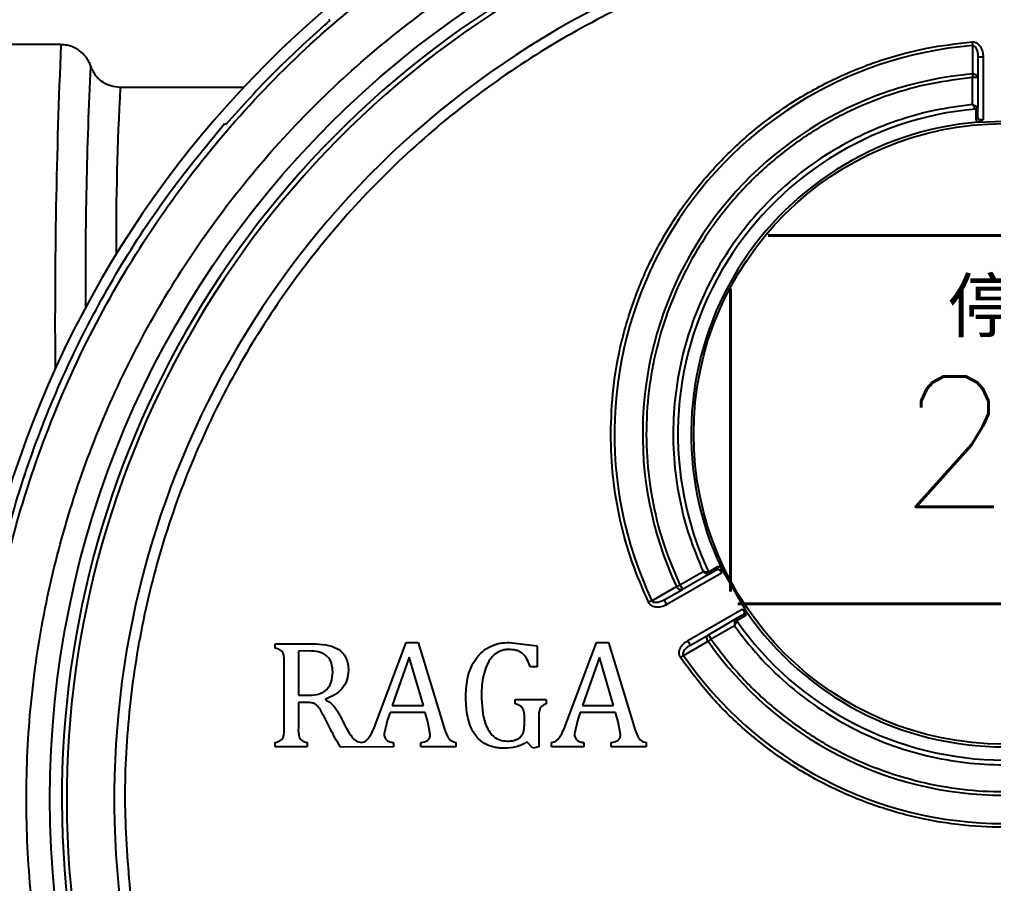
# Model space of a CAD drawing. Header units: millimetres. Extents: x 1663 to 4708, y 540 to 2693.
# Drawn here: x 2365 to 2458.4, y 2240.4 to 2323.2 of the extents above; entities that cross this region are included whole.
import ezdxf

# ---------------------------------------------------------------- set-up
doc = ezdxf.new("R2010")
doc.units = ezdxf.units.MM
for name, color, linetype, lineweight in [('AM_5', 3, 'Continuous', 25), ('标注', 3, 'Continuous', 13), ('粗实线', 7, 'Continuous', 40)]:
    doc.layers.add(name, color=color, linetype=linetype, lineweight=lineweight)
doc.styles.add('01', font='txt.shx')
doc.styles.add('SLDTEXTSTYLE1', font='txt.shx', dxfattribs={"width": 0.7, "bigfont": 'gbcbig.shx'})
doc.dimstyles.new('SLDDIMSTYLE12$0', dxfattribs={"dimtxt": 12, "dimasz": 10, "dimexe": 0, "dimexo": 0.0625, "dimgap": 0.875, "dimtad": 1, "dimdec": 1, "dimlfac": 1.8, "dimrnd": 1e-09, "dimzin": 12, "dimdsep": 46, "dimtxsty": 'SLDTEXTSTYLE1', "dimcen": 0.09, "dimdle": 8.16, "dimclrd": 3, "dimclre": 3, "dimadec": 0, "dimazin": 3, "dimtfac": 1, "dimtdec": 1, "dimtofl": 0, "dimtmove": 0, "dimatfit": 3, "dimfxl": 0, "dimfrac": 2, "dimtolj": 1, "dimlwd": 5, "dimlwe": 5, "dimarcsym": 0})

# ---------------------------------------------------------------- blocks, each defined once
blk = doc.blocks.new('*D67')
at = {"layer": 'AM_5', "color": 3, "lineweight": 5, "transparency": 16777216}
blk.add_line((2567.725, 2464.159), (2173.325, 2464.159), dxfattribs=at)
at = {"layer": 'AM_5', "color": 3, "linetype": 'Continuous', "lineweight": 5, "transparency": 16777216}
for p, q in [((2173.325, 2454.159), (2173.325, 2140.373)), ((2579.4, 2130.373), (2173.325, 2130.373))]:
    blk.add_line(p, q, dxfattribs=at)
at = {"layer": 'AM_5', "color": 3, "transparency": 16777216}
for points in [[(2171.658, 2454.159), (2174.992, 2454.159), (2173.325, 2464.159)], [(2171.658, 2140.373), (2174.992, 2140.373), (2173.325, 2130.373)]]:
    blk.add_solid(points, dxfattribs=at)
at = {"layer": 'Defpoints', "color": 0, "transparency": 16777216}
for p in [(2567.787, 2464.159), (2173.325, 2130.373), (2579.463, 2130.373)]:
    blk.add_point(p, dxfattribs=at)
at = {"layer": 'AM_5', "color": 0, "transparency": 16777216, "insert": (2158.736, 2297.266), "char_height": 12, "attachment_point": 5, "rotation": 90, "style": 'SLDTEXTSTYLE1'}
blk.add_mtext('\\A1;{\\H2.28571x;335}', dxfattribs=at)

msp = doc.modelspace()

# ---------------------------------------------------------------- linework, layer by layer
at = {"color": 7, "linetype": 'Continuous', "lineweight": 25}
for p, q in [((2394.69, 2323.262), (2394.801, 2323.151)), ((2456.387, 2321.096), (2456.415, 2320.743)), ((2369.016, 2320.837), (2359.71, 2320.837)), ((2456.415, 2320.743), (2456.413, 2318.027)), ((2456.944, 2319.682), (2456.944, 2317.674)), ((2456.944, 2319.682), (2457.444, 2319.682)), ((2457.444, 2319.682), (2457.444, 2313.647)), ((2371.88, 2318.758), (2371.862, 2318.783)), ((2371.882, 2318.752), (2371.88, 2318.758)), ((2456.413, 2318.027), (2456.444, 2317.674)), ((2456.444, 2315.088), (2456.444, 2317.674)), ((2456.944, 2317.674), (2456.444, 2317.674)), ((2456.944, 2317.674), (2456.944, 2314.783)), ((2386.532, 2316.729), (2374.709, 2316.729)), ((2456.76, 2314.602), (2456.76, 2313.666)), ((2456.944, 2313.847), (2456.944, 2314.783)), ((2384.806, 2313.156), (2384.695, 2313.267)), ((2456.971, 2313.411), (2459.444, 2313.513)), ((2431.988, 2270.761), (2431.177, 2270.293)), ((2434.788, 2266.422), (2432.315, 2270.706)), ((2432.347, 2270.178), (2427.121, 2267.161)), ((2428.359, 2269.03), (2430.599, 2270.323)), ((2431.113, 2270.043), (2428.609, 2268.597)), ((2431.113, 2270.043), (2431.924, 2270.511)), ((2425.687, 2267.521), (2428.039, 2268.881)), ((2428.039, 2268.881), (2428.359, 2269.03)), ((2428.359, 2269.03), (2428.609, 2268.597)), ((2426.871, 2267.594), (2428.609, 2268.597)), ((2425.687, 2267.521), (2425.367, 2267.369)), ((2427.121, 2267.161), (2426.871, 2267.594)), ((2429.121, 2263.697), (2434.347, 2266.714)), ((2434.424, 2266.181), (2433.613, 2265.713)), ((2433.862, 2265.643), (2434.672, 2266.112)), ((2431.109, 2264.267), (2433.613, 2265.713)), ((2433.599, 2265.127), (2431.359, 2263.834)), ((2429.371, 2263.264), (2431.109, 2264.267)), ((2431.109, 2264.267), (2431.359, 2263.834)), ((2389.564, 2262.98), (2389.564, 2263.391)), ((2389.564, 2263.391), (2393.177, 2263.391)), ((2399.108, 2255.498), (2402.127, 2263.529)), ((2402.127, 2263.529), (2403.272, 2263.529)), ((2403.272, 2263.529), (2405.733, 2255.44)), ((2412.02, 2263.529), (2414.696, 2263.188)), ((2414.696, 2263.188), (2414.696, 2261.196)), ((2417.356, 2255.498), (2420.375, 2263.529)), ((2420.375, 2263.529), (2421.519, 2263.529)), ((2421.519, 2263.529), (2423.98, 2255.44)), ((2428.716, 2262.275), (2431.07, 2263.631)), ((2429.371, 2263.264), (2429.121, 2263.697)), ((2431.359, 2263.834), (2431.07, 2263.631)), ((2392.84, 2262.705), (2391.783, 2262.678)), ((2391.783, 2262.678), (2391.783, 2258.452)), ((2428.425, 2262.074), (2428.716, 2262.275)), ((2390.411, 2255.361), (2390.411, 2261.543)), ((2402.41, 2262.109), (2400.778, 2257.492)), ((2403.769, 2257.492), (2402.41, 2262.109)), ((2420.658, 2262.109), (2419.026, 2257.492)), ((2422.017, 2257.492), (2420.658, 2262.109)), ((2414.696, 2261.196), (2414.01, 2261.196)), ((2391.783, 2258.452), (2392.6, 2258.452)), ((2392.574, 2257.766), (2391.783, 2257.766)), ((2391.783, 2257.766), (2391.783, 2255.365)), ((2394.375, 2258.086), (2394.375, 2258.021)), ((2412.58, 2257.629), (2412.58, 2258.041)), ((2412.58, 2258.041), (2415.543, 2258.041)), ((2415.543, 2258.041), (2415.543, 2257.629)), ((2400.571, 2256.806), (2400.328, 2256.128)), ((2403.938, 2256.806), (2400.571, 2256.806)), ((2400.778, 2257.492), (2403.769, 2257.492)), ((2404.191, 2255.905), (2403.938, 2256.806)), ((2418.818, 2256.806), (2418.576, 2256.128)), ((2422.186, 2256.806), (2418.818, 2256.806)), ((2419.026, 2257.492), (2422.017, 2257.492)), ((2422.439, 2255.905), (2422.186, 2256.806)), ((2394.853, 2255.219), (2394.242, 2256.418)), ((2395.784, 2256.465), (2396.414, 2255.284)), ((2400.328, 2256.128), (2400.013, 2254.771)), ((2404.431, 2254.698), (2404.191, 2255.905)), ((2413.461, 2255.567), (2413.461, 2255.995)), ((2414.833, 2256.047), (2414.833, 2253.528)), ((2418.576, 2256.128), (2418.261, 2254.771)), ((2422.679, 2254.698), (2422.439, 2255.905)), ((2389.564, 2253.513), (2389.564, 2253.925)), ((2392.63, 2253.925), (2392.63, 2253.513)), ((2400.909, 2253.925), (2400.909, 2253.513)), ((2403.542, 2253.513), (2403.542, 2253.925)), ((2406.875, 2253.925), (2406.875, 2253.513)), ((2414.252, 2253.376), (2413.708, 2253.989)), ((2416.068, 2253.513), (2416.068, 2253.925)), ((2419.157, 2253.925), (2419.157, 2253.513)), ((2421.79, 2253.513), (2421.79, 2253.925)), ((2425.123, 2253.925), (2425.123, 2253.513)), ((2392.63, 2253.513), (2389.564, 2253.513)), ((2400.909, 2253.513), (2395.827, 2253.496)), ((2406.875, 2253.513), (2403.542, 2253.513)), ((2414.833, 2253.528), (2414.252, 2253.376)), ((2419.157, 2253.513), (2416.068, 2253.513)), ((2425.123, 2253.513), (2421.79, 2253.513))]:
    msp.add_line(p, q, dxfattribs=at)
for centre, radius in [((2459.444, 2248.513), 91.48), ((2459.444, 2283.513), 29.75)]:
    msp.add_circle(centre, radius, dxfattribs=at)
for centre, radius, start, end in [((2459.487, 2248.34), 99.998, 100.32817, 169.67428), ((2459.444, 2248.513), 90.341, 353.64897, 186.35103), ((2459.444, 2248.513), 89.875, 353.64897, 186.35103), ((2459.444, 2248.513), 85.319, 353.33017, 186.66983), ((2977.924, 2294.501), 609.478, 177.523389, 180.446978), ((2459.444, 2283.513), 37.354, 94.65071, 205.34929), ((2768.861, 2298.917), 397.495, 177.13528, 180.47351), ((2459.444, 2283.513), 34.646, 95.01875, 204.98125), ((2637.174, 2302.041), 262.875, 176.79691, 180.28903), ((2459.444, 2283.513), 31.264, 94.97704, 205.02296), ((2456.672, 2314.88), 0.229, 285.08166, 349.89538), ((2456.755, 2314.792), 0.19, 271.48927, 357.31228), ((2456.755, 2313.856), 0.189, 271.61698, 357.31954), ((2459.444, 2283.513), 30, 94.72923, 205.27077), ((2431.822, 2270.671), 0.189, 302.68018, 28.38303), ((2430.893, 2270.23), 0.229, 310.10462, 14.91834), ((2431.011, 2270.202), 0.19, 302.68772, 28.51073), ((2434.511, 2266.013), 0.189, 31.61705, 117.31843), ((2459.444, 2283.513), 30, 214.72923, 325.27077), ((2433.665, 2265.429), 0.229, 45.08166, 109.89538), ((2433.7, 2265.544), 0.19, 31.48927, 117.31228), ((2459.444, 2283.513), 31.264, 214.97704, 325.02296), ((2459.444, 2283.513), 34.646, 215.01875, 324.98125), ((2459.444, 2283.513), 37.354, 214.65071, 325.34929)]:
    msp.add_arc(centre, radius, start, end, dxfattribs=at)
for points in [[(2361.77, 2259.302), (2362.294, 2262.954), (2363.342, 2270.257), (2366.462, 2280.9), (2370.67, 2291.143), (2376.025, 2300.844), (2382.43, 2309.883), (2389.811, 2318.146), (2398.073, 2325.527), (2407.113, 2331.932), (2416.813, 2337.287), (2427.056, 2341.495), (2437.7, 2344.614), (2445.003, 2345.663), (2448.654, 2346.187)], [(2459.444, 2154.772), (2456.376, 2154.859), (2450.241, 2155.034), (2441.127, 2156.437), (2432.189, 2158.662), (2423.513, 2161.77), (2415.184, 2165.708), (2407.281, 2170.445), (2399.88, 2175.934), (2393.053, 2182.122), (2386.865, 2188.949), (2381.376, 2196.35), (2376.639, 2204.253), (2372.7, 2212.582), (2369.596, 2221.258), (2367.357, 2230.196), (2366.005, 2239.31), (2365.553, 2248.513), (2366.005, 2257.716), (2367.357, 2266.83), (2369.596, 2275.768), (2372.7, 2284.444), (2376.639, 2292.773), (2381.376, 2300.676), (2386.865, 2308.077), (2393.053, 2314.904), (2399.88, 2321.092), (2407.281, 2326.581), (2415.184, 2331.318), (2423.513, 2335.256), (2432.189, 2338.364), (2441.127, 2340.589), (2450.241, 2341.992), (2456.376, 2342.166), (2459.444, 2342.253)], [(2394.801, 2323.151), (2393.046, 2321.574), (2389.535, 2318.422), (2386.382, 2314.911), (2384.806, 2313.156)], [(2457.444, 2313.647), (2457.387, 2313.641), (2457.272, 2313.63), (2457.177, 2313.62), (2457.13, 2313.614)], [(2362.024, 2265.541), (2362.612, 2268.455), (2363.788, 2274.282), (2366.54, 2282.777), (2369.988, 2291.006), (2374.188, 2298.877), (2379.033, 2306.377), (2382.808, 2310.97), (2384.695, 2313.267)], [(2432.218, 2270.467), (2432.237, 2270.423), (2432.276, 2270.335), (2432.323, 2270.23), (2432.347, 2270.178)], [(2434.347, 2266.714), (2434.381, 2266.667), (2434.447, 2266.574), (2434.504, 2266.497), (2434.533, 2266.458)]]:
    msp.add_open_spline(points, degree=3, dxfattribs=at)
for points, knots in [([(2459.444, 2332.799), (2456.539, 2332.713), (2450.68, 2332.537), (2441.929, 2331.109), (2433.276, 2328.806), (2424.871, 2325.558), (2416.86, 2321.436), (2409.376, 2316.512), (2402.53, 2310.89), (2396.366, 2304.644), (2390.879, 2297.796), (2386.089, 2290.344), (2382.068, 2282.339), (2378.905, 2273.903), (2376.655, 2265.178), (2375.372, 2256.315), (2374.97, 2247.458), (2375.477, 2241.619), (2375.728, 2238.723)], [0, 0, 0, 0, 0.061282, 0.123596, 0.186618, 0.25, 0.313382, 0.376404, 0.438718, 0.5, 0.561282, 0.623596, 0.686618, 0.75, 0.813382, 0.876404, 0.938718, 1, 1, 1, 1]), ([(2421.737, 2283.513), (2421.786, 2284.977), (2421.886, 2287.947), (2422.709, 2292.397), (2424.067, 2296.85), (2426.026, 2301.201), (2428.568, 2305.342), (2431.643, 2309.144), (2435.183, 2312.517), (2439.104, 2315.386), (2443.282, 2317.691), (2447.61, 2319.406), (2451.979, 2320.588), (2454.931, 2320.928), (2456.387, 2321.096)], [0, 0, 0, 0, 0.0782174, 0.1586088, 0.2410351, 0.3265141, 0.4128959, 0.5, 0.5870961, 0.6734776, 0.7589649, 0.8413829, 0.9217785, 1, 1, 1, 1]), ([(2456.387, 2321.096), (2456.468, 2321.095), (2456.633, 2321.092), (2456.858, 2320.983), (2457.049, 2320.824), (2457.247, 2320.56), (2457.41, 2320.173), (2457.433, 2319.845), (2457.444, 2319.682)], [0, 0, 0, 0, 0.122616, 0.250735, 0.37102, 0.501142, 0.75053, 1, 1, 1, 1]), ([(2371.896, 2318.706), (2371.863, 2318.806), (2371.797, 2319.007), (2371.549, 2319.488), (2371.111, 2320.032), (2370.458, 2320.509), (2369.721, 2320.808), (2369.217, 2320.806), (2369.014, 2320.805)], [0, 0, 0, 0, 0.151747, 0.306685, 0.473492, 0.661128, 0.863472, 1, 1, 1, 1]), ([(2456.415, 2320.743), (2456.436, 2320.744), (2456.479, 2320.746), (2456.563, 2320.72), (2456.659, 2320.65), (2456.751, 2320.53), (2456.85, 2320.33), (2456.928, 2320.042), (2456.939, 2319.804), (2456.944, 2319.682)], [0, 0, 0, 0, 0.04691, 0.093633, 0.194711, 0.311017, 0.43912, 0.713502, 1, 1, 1, 1]), ([(2374.709, 2316.729), (2374.398, 2316.757), (2373.812, 2316.81), (2373.07, 2317.182), (2372.529, 2317.637), (2372.173, 2318.106), (2371.975, 2318.493), (2371.921, 2318.646), (2371.897, 2318.715)], [0, 0, 0, 0, 0.22151, 0.416113, 0.586804, 0.740437, 0.883576, 1, 1, 1, 1]), ([(2456.444, 2317.674), (2455.117, 2317.512), (2452.433, 2317.185), (2448.482, 2316.088), (2444.629, 2314.536), (2440.968, 2312.504), (2437.581, 2310.043), (2434.541, 2307.21), (2431.902, 2304.078), (2429.678, 2300.698), (2427.863, 2297.083), (2426.47, 2293.231), (2425.537, 2289.182), (2425.099, 2285.018), (2425.17, 2280.832), (2425.752, 2276.719), (2426.778, 2272.749), (2427.836, 2270.261), (2428.359, 2269.03)], [0, 0, 0, 0, 0.060923, 0.123178, 0.186353, 0.25, 0.313647, 0.376822, 0.439077, 0.5, 0.560923, 0.623178, 0.686353, 0.75, 0.813647, 0.876822, 0.939077, 1, 1, 1, 1]), ([(2456.413, 2318.027), (2456.478, 2318.024), (2456.577, 2318.021), (2456.701, 2317.98), (2456.785, 2317.936), (2456.855, 2317.88), (2456.902, 2317.82), (2456.937, 2317.751), (2456.941, 2317.703), (2456.944, 2317.674)], [0, 0, 0, 0, 0.236257, 0.361841, 0.499462, 0.616062, 0.749747, 0.853458, 1, 1, 1, 1]), ([(2456.444, 2315.088), (2455.213, 2314.929), (2452.75, 2314.612), (2449.13, 2313.58), (2445.613, 2312.143), (2442.261, 2310.264), (2439.159, 2307.996), (2436.384, 2305.398), (2433.962, 2302.523), (2431.913, 2299.408), (2430.24, 2296.076), (2428.961, 2292.54), (2428.098, 2288.838), (2427.685, 2285.018), (2427.734, 2281.176), (2428.248, 2277.411), (2429.165, 2273.76), (2430.121, 2271.469), (2430.599, 2270.323)], [0, 0, 0, 0, 0.061605, 0.123206, 0.186371, 0.25, 0.313629, 0.376794, 0.438402, 0.5, 0.561607, 0.623206, 0.686371, 0.75, 0.813629, 0.876794, 0.938399, 1, 1, 1, 1]), ([(2456.897, 2314.84), (2456.874, 2314.853), (2456.824, 2314.88), (2456.718, 2314.938), (2456.589, 2315.01), (2456.498, 2315.059), (2456.444, 2315.088)], [0, 0, 0, 0, 0.233582, 0.498754, 0.705363, 1, 1, 1, 1]), ([(2456.732, 2314.659), (2456.717, 2314.681), (2456.685, 2314.728), (2456.618, 2314.829), (2456.536, 2314.951), (2456.478, 2315.037), (2456.444, 2315.088)], [0, 0, 0, 0, 0.233264, 0.498761, 0.703431, 1, 1, 1, 1]), ([(2456.732, 2314.659), (2456.74, 2314.651), (2456.756, 2314.633), (2456.758, 2314.613), (2456.76, 2314.602)], [0, 0, 0, 0, 0.494942, 1, 1, 1, 1]), ([(2456.944, 2314.783), (2456.942, 2314.794), (2456.937, 2314.814), (2456.91, 2314.832), (2456.897, 2314.84)], [0, 0, 0, 0, 0.544669, 1, 1, 1, 1]), ([(2456.76, 2313.666), (2456.764, 2313.642), (2456.77, 2313.593), (2456.827, 2313.527), (2456.912, 2313.469), (2456.998, 2313.441), (2457.04, 2313.427)], [0, 0, 0, 0, 0.254366, 0.499564, 0.753303, 1, 1, 1, 1]), ([(2457.13, 2313.614), (2457.102, 2313.628), (2457.044, 2313.656), (2456.965, 2313.732), (2456.952, 2313.802), (2456.944, 2313.847)], [0, 0, 0, 0, 0.237187, 0.50093, 1, 1, 1, 1]), ([(2457.444, 2313.647), (2457.372, 2313.594), (2457.261, 2313.513), (2457.1, 2313.433), (2457.011, 2313.418), (2456.971, 2313.411)], [0, 0, 0, 0, 0.50022, 0.769201, 1, 1, 1, 1]), ([(2457.13, 2313.614), (2457.13, 2313.614), (2457.129, 2313.613), (2457.129, 2313.608), (2457.127, 2313.591), (2457.122, 2313.553), (2457.104, 2313.502), (2457.075, 2313.454), (2457.051, 2313.436), (2457.04, 2313.427)], [0, 0, 0, 0, 0.001948, 0.016581, 0.057088, 0.21499, 0.505225, 0.751514, 1, 1, 1, 1]), ([(2457.04, 2313.427), (2457.036, 2313.425), (2457.028, 2313.421), (2457.005, 2313.415), (2456.985, 2313.412), (2456.971, 2313.411)], [0, 0, 0, 0, 0.217261, 0.447737, 1, 1, 1, 1]), ([(2425.367, 2267.369), (2424.812, 2268.644), (2423.7, 2271.195), (2422.592, 2275.225), (2421.868, 2279.341), (2421.78, 2282.122), (2421.737, 2283.513)], [0, 0, 0, 0, 0.249992, 0.5, 0.749992, 1, 1, 1, 1]), ([(2432.335, 2270.638), (2432.302, 2270.667), (2432.236, 2270.728), (2432.143, 2270.773), (2432.057, 2270.788), (2432.012, 2270.77), (2431.988, 2270.761)], [0, 0, 0, 0, 0.2466492, 0.5004333, 0.7455821, 1, 1, 1, 1]), ([(2432.335, 2270.638), (2432.333, 2270.623), (2432.329, 2270.594), (2432.302, 2270.545), (2432.267, 2270.504), (2432.237, 2270.48), (2432.223, 2270.47), (2432.22, 2270.468), (2432.219, 2270.467), (2432.218, 2270.467)], [0, 0, 0, 0, 0.248005, 0.494133, 0.79068, 0.942964, 0.982795, 0.994176, 1, 1, 1, 1]), ([(2432.315, 2270.706), (2432.321, 2270.693), (2432.329, 2270.674), (2432.335, 2270.651), (2432.335, 2270.642), (2432.335, 2270.638)], [0, 0, 0, 0, 0.552263, 0.782739, 1, 1, 1, 1]), ([(2432.315, 2270.706), (2432.329, 2270.667), (2432.36, 2270.583), (2432.372, 2270.403), (2432.357, 2270.267), (2432.347, 2270.178)], [0, 0, 0, 0, 0.230272, 0.499766, 1, 1, 1, 1]), ([(2430.599, 2270.323), (2430.651, 2270.291), (2430.74, 2270.237), (2430.866, 2270.161), (2430.969, 2270.098), (2431.018, 2270.069), (2431.041, 2270.055)], [0, 0, 0, 0, 0.294715, 0.501246, 0.766459, 1, 1, 1, 1]), ([(2430.599, 2270.323), (2430.66, 2270.319), (2430.764, 2270.312), (2430.91, 2270.302), (2431.031, 2270.294), (2431.088, 2270.29), (2431.114, 2270.289)], [0, 0, 0, 0, 0.29649, 0.501239, 0.766694, 1, 1, 1, 1]), ([(2431.041, 2270.055), (2431.054, 2270.048), (2431.083, 2270.033), (2431.103, 2270.04), (2431.113, 2270.043)], [0, 0, 0, 0, 0.4553313, 1, 1, 1, 1]), ([(2431.177, 2270.293), (2431.168, 2270.289), (2431.15, 2270.281), (2431.126, 2270.286), (2431.114, 2270.289)], [0, 0, 0, 0, 0.505052, 1, 1, 1, 1]), ([(2431.924, 2270.511), (2431.967, 2270.526), (2432.034, 2270.55), (2432.139, 2270.519), (2432.193, 2270.484), (2432.218, 2270.467)], [0, 0, 0, 0, 0.4990702, 0.7628142, 1, 1, 1, 1]), ([(2428.609, 2268.597), (2428.583, 2268.586), (2428.539, 2268.565), (2428.462, 2268.56), (2428.386, 2268.572), (2428.303, 2268.604), (2428.224, 2268.655), (2428.126, 2268.742), (2428.073, 2268.826), (2428.039, 2268.881)], [0, 0, 0, 0, 0.1465757, 0.2502527, 0.383985, 0.5005373, 0.6381731, 0.7637622, 1, 1, 1, 1]), ([(2427.121, 2267.161), (2426.973, 2267.089), (2426.678, 2266.944), (2426.261, 2266.892), (2425.934, 2266.931), (2425.701, 2267.018), (2425.494, 2267.157), (2425.409, 2267.3), (2425.367, 2267.369)], [0, 0, 0, 0, 0.249814, 0.499195, 0.628988, 0.749489, 0.877373, 1, 1, 1, 1]), ([(2426.871, 2267.594), (2426.763, 2267.537), (2426.55, 2267.427), (2426.263, 2267.351), (2426.039, 2267.337), (2425.89, 2267.356), (2425.781, 2267.404), (2425.716, 2267.464), (2425.697, 2267.502), (2425.687, 2267.521)], [0, 0, 0, 0, 0.286546, 0.561069, 0.68919, 0.805477, 0.906505, 0.953176, 1, 1, 1, 1]), ([(2434.347, 2266.714), (2434.429, 2266.678), (2434.554, 2266.622), (2434.705, 2266.523), (2434.762, 2266.454), (2434.788, 2266.422)], [0, 0, 0, 0, 0.50022, 0.769201, 1, 1, 1, 1]), ([(2434.533, 2266.458), (2434.535, 2266.427), (2434.539, 2266.363), (2434.513, 2266.257), (2434.459, 2266.211), (2434.424, 2266.181)], [0, 0, 0, 0, 0.237187, 0.50093, 1, 1, 1, 1]), ([(2434.533, 2266.458), (2434.551, 2266.466), (2434.589, 2266.482), (2434.647, 2266.492), (2434.7, 2266.49), (2434.726, 2266.479), (2434.739, 2266.474)], [0, 0, 0, 0, 0.252938, 0.511572, 0.764122, 1, 1, 1, 1]), ([(2434.672, 2266.112), (2434.692, 2266.127), (2434.731, 2266.157), (2434.76, 2266.239), (2434.768, 2266.343), (2434.749, 2266.43), (2434.739, 2266.474)], [0, 0, 0, 0, 0.254366, 0.499564, 0.753303, 1, 1, 1, 1]), ([(2434.739, 2266.474), (2434.743, 2266.471), (2434.75, 2266.467), (2434.768, 2266.45), (2434.78, 2266.434), (2434.788, 2266.422)], [0, 0, 0, 0, 0.217261, 0.447737, 1, 1, 1, 1]), ([(2433.613, 2265.713), (2433.605, 2265.705), (2433.59, 2265.691), (2433.588, 2265.659), (2433.587, 2265.644)], [0, 0, 0, 0, 0.544669, 1, 1, 1, 1]), ([(2433.587, 2265.644), (2433.588, 2265.617), (2433.589, 2265.561), (2433.592, 2265.439), (2433.594, 2265.292), (2433.597, 2265.188), (2433.599, 2265.127)], [0, 0, 0, 0, 0.233582, 0.498754, 0.705363, 1, 1, 1, 1]), ([(2433.827, 2265.591), (2433.815, 2265.567), (2433.79, 2265.516), (2433.736, 2265.408), (2433.672, 2265.276), (2433.626, 2265.182), (2433.599, 2265.127)], [0, 0, 0, 0, 0.2332643, 0.4987609, 0.7034308, 1, 1, 1, 1]), ([(2433.599, 2265.127), (2434.352, 2264.14), (2435.858, 2262.167), (2438.562, 2259.547), (2441.565, 2257.22), (2444.868, 2255.256), (2448.383, 2253.704), (2452.02, 2252.6), (2455.722, 2251.94), (2459.444, 2251.723), (2463.166, 2251.94), (2466.868, 2252.6), (2470.505, 2253.704), (2474.02, 2255.256), (2477.323, 2257.22), (2480.326, 2259.548), (2483.029, 2262.167), (2484.536, 2264.14), (2485.289, 2265.127)], [0, 0, 0, 0, 0.061605, 0.123206, 0.186371, 0.25, 0.313629, 0.376794, 0.438402, 0.5, 0.561607, 0.623206, 0.686371, 0.75, 0.813629, 0.876794, 0.938399, 1, 1, 1, 1]), ([(2433.827, 2265.591), (2433.83, 2265.602), (2433.837, 2265.625), (2433.854, 2265.637), (2433.862, 2265.643)], [0, 0, 0, 0, 0.494942, 1, 1, 1, 1]), ([(2430.982, 2263.834), (2430.974, 2263.877), (2430.957, 2263.969), (2430.975, 2264.089), (2431.02, 2264.198), (2431.076, 2264.241), (2431.109, 2264.267)], [0, 0, 0, 0, 0.232288, 0.500069, 0.706084, 1, 1, 1, 1]), ([(2393.177, 2263.391), (2393.58, 2263.378), (2394.387, 2263.35), (2395.377, 2263.054), (2396.029, 2262.563), (2396.378, 2262.054), (2396.524, 2261.566), (2396.579, 2261.165), (2396.583, 2260.963), (2396.585, 2260.862)], [0, 0, 0, 0, 0.250321, 0.499801, 0.624784, 0.749675, 0.874698, 0.937347, 1, 1, 1, 1]), ([(2407.836, 2258.384), (2407.871, 2259.007), (2407.94, 2260.251), (2408.57, 2261.721), (2409.402, 2262.658), (2410.192, 2263.172), (2411.085, 2263.481), (2411.709, 2263.513), (2412.02, 2263.529)], [0, 0, 0, 0, 0.250159, 0.499581, 0.624669, 0.74973, 0.87481, 1, 1, 1, 1]), ([(2428.425, 2262.074), (2428.385, 2262.145), (2428.305, 2262.29), (2428.287, 2262.538), (2428.329, 2262.784), (2428.459, 2263.087), (2428.713, 2263.422), (2428.985, 2263.605), (2429.121, 2263.697)], [0, 0, 0, 0, 0.122616, 0.250735, 0.37102, 0.501142, 0.75053, 1, 1, 1, 1]), ([(2428.716, 2262.275), (2428.704, 2262.293), (2428.682, 2262.328), (2428.662, 2262.415), (2428.674, 2262.533), (2428.733, 2262.672), (2428.857, 2262.858), (2429.066, 2263.069), (2429.268, 2263.198), (2429.371, 2263.264)], [0, 0, 0, 0, 0.04691, 0.093633, 0.194711, 0.311017, 0.43912, 0.713502, 1, 1, 1, 1]), ([(2431.07, 2263.631), (2431.051, 2263.663), (2431.013, 2263.728), (2430.992, 2263.799), (2430.982, 2263.834)], [0, 0, 0, 0, 0.493554, 1, 1, 1, 1]), ([(2431.359, 2263.834), (2432.163, 2262.766), (2433.789, 2260.605), (2436.714, 2257.732), (2439.985, 2255.171), (2443.575, 2253.017), (2447.4, 2251.314), (2451.373, 2250.098), (2455.405, 2249.378), (2459.444, 2249.142), (2463.483, 2249.378), (2467.514, 2250.098), (2471.488, 2251.314), (2475.313, 2253.017), (2478.903, 2255.171), (2482.174, 2257.732), (2485.099, 2260.605), (2486.725, 2262.766), (2487.529, 2263.834)], [0, 0, 0, 0, 0.060923, 0.123178, 0.186353, 0.25, 0.313647, 0.376822, 0.439077, 0.5, 0.560923, 0.623178, 0.686353, 0.75, 0.813647, 0.876822, 0.939077, 1, 1, 1, 1]), ([(2390.411, 2261.543), (2390.425, 2261.866), (2390.442, 2262.27), (2390.214, 2262.698), (2389.947, 2262.88), (2389.718, 2262.94), (2389.564, 2262.98)], [0, 0, 0, 0, 0.499621, 0.62515, 0.749473, 1, 1, 1, 1]), ([(2395.076, 2260.665), (2395.059, 2260.956), (2395.033, 2261.395), (2394.782, 2261.925), (2394.495, 2262.258), (2394.122, 2262.492), (2393.569, 2262.679), (2393.131, 2262.695), (2392.84, 2262.705)], [0, 0, 0, 0, 0.249587, 0.374626, 0.499591, 0.624711, 0.749882, 1, 1, 1, 1]), ([(2411.932, 2262.843), (2411.815, 2262.837), (2411.58, 2262.826), (2411.122, 2262.71), (2410.603, 2262.413), (2410.131, 2261.879), (2409.764, 2261.185), (2409.508, 2260.358), (2409.366, 2259.426), (2409.352, 2258.797), (2409.345, 2258.484)], [0, 0, 0, 0, 0.062558, 0.125097, 0.249727, 0.374543, 0.499543, 0.665311, 0.833563, 1, 1, 1, 1]), ([(2414.01, 2261.196), (2413.93, 2261.425), (2413.771, 2261.882), (2413.411, 2262.384), (2413.005, 2262.655), (2412.544, 2262.817), (2412.176, 2262.832), (2411.932, 2262.843)], [0, 0, 0, 0, 0.250349, 0.499662, 0.620972, 0.749911, 1, 1, 1, 1]), ([(2490.463, 2262.074), (2489.581, 2260.886), (2487.797, 2258.484), (2484.575, 2255.286), (2480.968, 2252.435), (2477.001, 2250.036), (2472.772, 2248.139), (2468.375, 2246.784), (2463.913, 2245.982), (2459.444, 2245.719), (2454.975, 2245.982), (2450.513, 2246.784), (2446.116, 2248.139), (2441.887, 2250.036), (2437.92, 2252.435), (2434.313, 2255.286), (2431.091, 2258.484), (2429.307, 2260.886), (2428.425, 2262.074)], [0, 0, 0, 0, 0.060901, 0.123153, 0.186338, 0.25, 0.313662, 0.376847, 0.439099, 0.5, 0.560901, 0.623153, 0.686338, 0.75, 0.813662, 0.876847, 0.939099, 1, 1, 1, 1]), ([(2392.6, 2258.452), (2392.921, 2258.456), (2393.403, 2258.461), (2394.016, 2258.658), (2394.427, 2258.913), (2394.743, 2259.28), (2395.027, 2259.86), (2395.057, 2260.343), (2395.076, 2260.665)], [0, 0, 0, 0, 0.2503, 0.375337, 0.500381, 0.62533, 0.750439, 1, 1, 1, 1]), ([(2396.585, 2260.862), (2396.561, 2260.542), (2396.512, 2259.904), (2396.012, 2259.057), (2395.261, 2258.446), (2394.671, 2258.206), (2394.375, 2258.086)], [0, 0, 0, 0, 0.2499069, 0.4994484, 0.7494591, 1, 1, 1, 1]), ([(2394.242, 2256.418), (2394.066, 2256.765), (2393.845, 2257.2), (2393.425, 2257.609), (2393.062, 2257.765), (2392.769, 2257.766), (2392.574, 2257.766)], [0, 0, 0, 0, 0.500158, 0.625065, 0.75011, 1, 1, 1, 1]), ([(2394.375, 2258.021), (2394.536, 2257.94), (2394.857, 2257.779), (2395.228, 2257.381), (2395.529, 2256.937), (2395.698, 2256.622), (2395.784, 2256.465)], [0, 0, 0, 0, 0.249742, 0.499519, 0.749697, 1, 1, 1, 1]), ([(2411.534, 2253.376), (2411.386, 2253.379), (2411.091, 2253.385), (2410.506, 2253.473), (2409.797, 2253.701), (2409.064, 2254.223), (2408.349, 2255.175), (2407.899, 2256.616), (2407.857, 2257.794), (2407.836, 2258.384)], [0, 0, 0, 0, 0.0626532, 0.1253029, 0.2503037, 0.3752146, 0.5002189, 0.7496895, 1, 1, 1, 1]), ([(2409.345, 2258.484), (2409.382, 2257.533), (2409.427, 2256.342), (2410.016, 2255.052), (2410.461, 2254.497), (2411.083, 2254.12), (2411.555, 2254.081), (2411.791, 2254.062)], [0, 0, 0, 0, 0.499795, 0.625141, 0.750203, 0.875019, 1, 1, 1, 1]), ([(2413.461, 2255.995), (2413.469, 2256.348), (2413.479, 2256.788), (2413.263, 2257.268), (2413.002, 2257.51), (2412.749, 2257.581), (2412.58, 2257.629)], [0, 0, 0, 0, 0.500125, 0.624669, 0.750035, 1, 1, 1, 1]), ([(2415.543, 2257.629), (2415.505, 2257.616), (2415.43, 2257.59), (2415.286, 2257.524), (2415.118, 2257.416), (2414.972, 2257.222), (2414.822, 2256.767), (2414.828, 2256.367), (2414.833, 2256.047)], [0, 0, 0, 0, 0.0626257, 0.1252285, 0.2500926, 0.3748737, 0.5000878, 1, 1, 1, 1]), ([(2389.564, 2253.925), (2389.718, 2253.965), (2389.948, 2254.024), (2390.218, 2254.204), (2390.445, 2254.633), (2390.426, 2255.037), (2390.411, 2255.361)], [0, 0, 0, 0, 0.250512, 0.375245, 0.500165, 1, 1, 1, 1]), ([(2391.783, 2255.365), (2391.777, 2255.043), (2391.77, 2254.681), (2391.917, 2254.312), (2392.012, 2254.184), (2392.244, 2254.023), (2392.476, 2253.964), (2392.63, 2253.925)], [0, 0, 0, 0, 0.4992485, 0.5620926, 0.6245905, 0.749614, 1, 1, 1, 1]), ([(2395.827, 2253.496), (2395.65, 2253.775), (2395.295, 2254.333), (2395, 2254.924), (2394.853, 2255.219)], [0, 0, 0, 0, 0.499902, 1, 1, 1, 1]), ([(2396.414, 2255.284), (2396.575, 2254.982), (2396.816, 2254.53), (2397.319, 2254.032), (2397.66, 2253.959), (2397.83, 2253.923)], [0, 0, 0, 0, 0.500537, 0.750346, 1, 1, 1, 1]), ([(2397.83, 2253.923), (2397.916, 2253.944), (2398.088, 2253.988), (2398.389, 2254.183), (2398.781, 2254.674), (2398.978, 2255.168), (2399.108, 2255.498)], [0, 0, 0, 0, 0.125077, 0.250222, 0.499887, 1, 1, 1, 1]), ([(2400.013, 2254.771), (2400.02, 2254.655), (2400.031, 2254.479), (2400.136, 2254.269), (2400.299, 2254.102), (2400.568, 2253.982), (2400.796, 2253.944), (2400.909, 2253.925)], [0, 0, 0, 0, 0.249595, 0.377929, 0.49984, 0.749543, 1, 1, 1, 1]), ([(2405.733, 2255.44), (2405.828, 2255.115), (2405.947, 2254.706), (2406.224, 2254.283), (2406.467, 2254.044), (2406.712, 2253.973), (2406.875, 2253.925)], [0, 0, 0, 0, 0.50046, 0.628361, 0.750703, 1, 1, 1, 1]), ([(2411.791, 2254.062), (2412.007, 2254.071), (2412.337, 2254.084), (2412.748, 2254.222), (2413.024, 2254.389), (2413.24, 2254.628), (2413.428, 2255.022), (2413.448, 2255.35), (2413.461, 2255.567)], [0, 0, 0, 0, 0.250183, 0.381348, 0.500383, 0.621905, 0.750375, 1, 1, 1, 1]), ([(2416.068, 2253.925), (2416.155, 2253.944), (2416.329, 2253.983), (2416.632, 2254.179), (2417.028, 2254.67), (2417.225, 2255.167), (2417.356, 2255.498)], [0, 0, 0, 0, 0.12504, 0.250236, 0.499874, 1, 1, 1, 1]), ([(2418.261, 2254.771), (2418.268, 2254.655), (2418.278, 2254.479), (2418.384, 2254.269), (2418.547, 2254.102), (2418.816, 2253.982), (2419.043, 2253.944), (2419.157, 2253.925)], [0, 0, 0, 0, 0.249595, 0.377929, 0.49984, 0.749543, 1, 1, 1, 1]), ([(2423.98, 2255.44), (2424.076, 2255.115), (2424.195, 2254.706), (2424.471, 2254.283), (2424.715, 2254.044), (2424.959, 2253.973), (2425.123, 2253.925)], [0, 0, 0, 0, 0.50046, 0.628361, 0.750703, 1, 1, 1, 1]), ([(2403.542, 2253.925), (2403.765, 2253.963), (2404.044, 2254.012), (2404.3, 2254.227), (2404.416, 2254.42), (2404.425, 2254.587), (2404.431, 2254.698)], [0, 0, 0, 0, 0.499477, 0.62618, 0.750315, 1, 1, 1, 1]), ([(2413.708, 2253.989), (2413.37, 2253.801), (2412.694, 2253.424), (2411.921, 2253.392), (2411.534, 2253.376)], [0, 0, 0, 0, 0.499617, 1, 1, 1, 1]), ([(2421.79, 2253.925), (2422.012, 2253.963), (2422.292, 2254.012), (2422.548, 2254.227), (2422.664, 2254.42), (2422.673, 2254.587), (2422.679, 2254.698)], [0, 0, 0, 0, 0.499477, 0.62618, 0.750315, 1, 1, 1, 1])]:
    msp.add_open_spline(points, degree=3, knots=knots, dxfattribs=at)
at = {"layer": '粗实线', "linetype": 'ByBlock'}
for points in [[(2436.835, 2302.548), (2481.539, 2302.548)], [(2433.207, 2268.42), (2433.207, 2297.409)], [(2484.458, 2267.216), (2433.916, 2267.216)]]:
    msp.add_lwpolyline(points, dxfattribs=at)

# ---------------------------------------------------------------- texts
at = {"layer": '标注', "attachment_point": 1, "style": '01'}
for s, insert, char_height, width in [('停止', (2454.015, 2298.308), 5, 36.52107), ('20', (2449.376, 2289.027), 12.5, 59.61248)]:
    msp.add_mtext(s, dxfattribs=dict(at, insert=insert, char_height=char_height, width=width))

# ---------------------------------------------------------------- dimensions: what is measured, and where the dimension line sits
at = {"layer": 'AM_5'}
dim = msp.add_linear_dim(base=(2173.325, 2130.373), p1=(2567.787, 2464.159), p2=(2579.463, 2130.373), angle=90, text='{\\H2.28571x;335}', dimstyle='SLDDIMSTYLE12$0', override={"dimlfac": 1}, dxfattribs=at)
dim.commit()
dim.dimension.update_dxf_attribs({"geometry": '*D67', "text_midpoint": (2158.736, 2297.266)})

doc.saveas('drawing.dxf')
